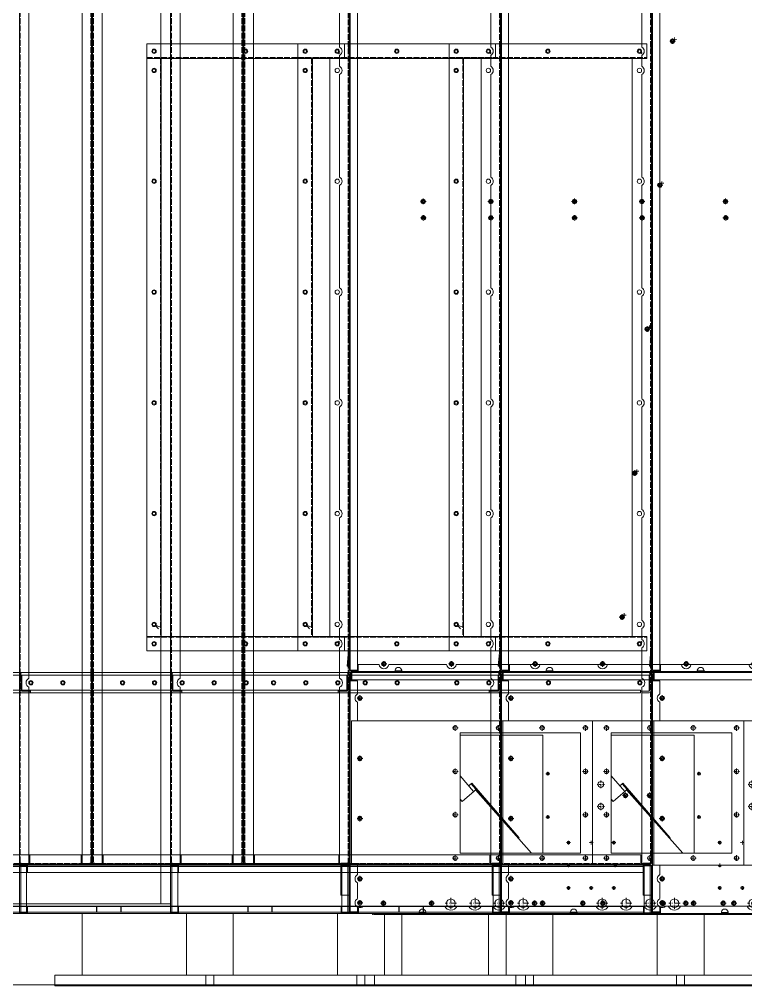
# Model space of a CAD drawing. Header units: millimetres. Extents: x -664124 to 30784, y -141094 to 22397.
# Drawn here: x -656311 to -654804, y -135369 to -133363 of the extents above; entities that cross this region are included whole.
import ezdxf

# ---------------------------------------------------------------- set-up
doc = ezdxf.new("R2010")
doc.units = ezdxf.units.MM
doc.linetypes.add('DASHDOT', pattern=[18.5, 12, -3, 0.5, -3])
doc.linetypes.add('DASHED', pattern=[15, 12, -3])

# ---------------------------------------------------------------- blocks, each defined once
blk = doc.blocks.new('485689')
at = {"color": 7, "lineweight": 13, "ltscale": 0.486}
for p, q in [((183525.3, 30767.5), (183525.3, 30864.7)), ((183528.1, 30767.5), (183528.1, 30864.7)), ((184520.5, 30864.7), (184520.5, 30767.5)), ((184523.3, 30864.7), (184523.3, 30767.5))]:
    blk.add_line(p, q, dxfattribs=at)
at = {"color": 7, "lineweight": 13, "ltscale": 0.014}
for p, q in [((183528.1, 30864.7), (183525.3, 30864.7)), ((183541.9, 30863.3), (183541.9, 30866.1)), ((184506.7, 30863.3), (184506.7, 30866.1)), ((184520.5, 30864.7), (184523.3, 30864.7)), ((183528.1, 30767.5), (183525.3, 30767.5)), ((183541.9, 30768.9), (183541.9, 30766.1)), ((184506.7, 30768.9), (184506.7, 30766.1)), ((184520.5, 30767.5), (184523.3, 30767.5))]:
    blk.add_line(p, q, dxfattribs=at)
at = {"color": 7, "lineweight": 13, "ltscale": 0.004}
for p, q in [((183526.9, 30866.1), (183527.7, 30866.1)), ((184520.9, 30866.1), (184521.7, 30866.1)), ((183527.7, 30766.1), (183526.9, 30766.1)), ((184521.7, 30766.1), (184520.9, 30766.1))]:
    blk.add_line(p, q, dxfattribs=at)
at = {"color": 7, "lineweight": 13, "ltscale": 0.007}
for p, q in [((183526.9, 30864.7), (183526.9, 30866.1)), ((183527.7, 30866.1), (183527.7, 30864.7)), ((184520.9, 30864.7), (184520.9, 30866.1)), ((184521.7, 30864.7), (184521.7, 30866.1)), ((183526.9, 30766.1), (183526.9, 30767.5)), ((183527.7, 30766.1), (183527.7, 30767.5)), ((184520.9, 30767.5), (184520.9, 30766.1)), ((184521.7, 30766.1), (184521.7, 30767.5))]:
    blk.add_line(p, q, dxfattribs=at)
at = {"color": 7, "lineweight": 13, "ltscale": 0.071}
for p, q in [((183541.9, 30866.1), (183527.7, 30866.1)), ((184520.9, 30866.1), (184506.7, 30866.1)), ((183527.7, 30766.1), (183541.9, 30766.1)), ((184506.7, 30766.1), (184520.9, 30766.1))]:
    blk.add_line(p, q, dxfattribs=at)
at = {"color": 7, "lineweight": 13, "ltscale": 0.061}
for p, q in [((183540.3, 30864.7), (183528.1, 30864.7)), ((183541.9, 30863.3), (183541.9, 30851.1)), ((184506.7, 30851.1), (184506.7, 30863.3)), ((184520.5, 30864.7), (184508.3, 30864.7)), ((183528.1, 30767.5), (183540.3, 30767.5)), ((184508.3, 30767.5), (184520.5, 30767.5))]:
    blk.add_line(p, q, dxfattribs=at)
at = {"color": 7, "lineweight": 13, "ltscale": 0.366205}
for p, q in [((183540.3, 30864.7), (183540.3, 30768.9)), ((184508.3, 30781.1), (184508.3, 30864.7))]:
    blk.add_line(p, q, dxfattribs=at)
at = {"color": 7, "lineweight": 13, "ltscale": 0.008}
for p, q in [((183540.3, 30864.5), (183541.9, 30864.5)), ((183540.3, 30863.3), (183541.9, 30863.3)), ((184506.7, 30866.1), (184506.7, 30864.5)), ((184506.7, 30864.5), (184508.3, 30864.5)), ((184506.7, 30863.3), (184508.3, 30863.3)), ((183541.9, 30768.9), (183540.3, 30768.9)), ((183541.9, 30767.7), (183540.3, 30767.7)), ((184508.3, 30768.9), (184506.7, 30768.9)), ((184508.3, 30767.7), (184506.7, 30767.7)), ((184506.7, 30766.1), (184506.7, 30767.7))]:
    blk.add_line(p, q, dxfattribs=at)
at = {"color": 7, "lineweight": 13}
for p, q in [((183541.9, 30866.1), (184506.7, 30866.1)), ((183541.9, 30863.3), (184506.7, 30863.3)), ((184506.7, 30851.1), (183541.9, 30851.1)), ((184506.7, 30768.9), (183541.9, 30768.9)), ((184506.7, 30766.1), (183541.9, 30766.1))]:
    blk.add_line(p, q, dxfattribs=at)
at = {"color": 7, "lineweight": 13, "ltscale": 0.001386}
for p, q in [((183541.9, 30866.1), (183541.9, 30865.8)), ((183541.9, 30766.1), (183541.9, 30766.4))]:
    blk.add_line(p, q, dxfattribs=at)
at = {"color": 7, "lineweight": 13, "ltscale": 0.076206}
for p, q in [((183540.3, 30782.7), (183540.3, 30767.5)), ((184508.3, 30767.5), (184508.3, 30782.7))]:
    blk.add_line(p, q, dxfattribs=at)
at = {"color": 7, "lineweight": 13, "ltscale": 0.05737}
for p, q in [((183541.9, 30780.4), (183541.9, 30768.9)), ((184506.7, 30780.4), (184506.7, 30768.9))]:
    blk.add_line(p, q, dxfattribs=at)
for p, q in [((183541.9, 30780.4), (183999.3, 30780.4)), ((183999.3, 30780.4), (183999.3, 30768.9)), ((184049.3, 30780.4), (184506.7, 30780.4)), ((184049.3, 30780.4), (184049.3, 30768.9))]:
    blk.add_line(p, q)
blk = doc.blocks.new('68679')
at = {"color": 7, "lineweight": 13, "ltscale": 0.0185}
for p, q in [((182651.6, 34840.2), (182651.6, 34855)), ((182654.8, 34840.2), (182654.8, 34855)), ((182651.6, 33867.4), (182651.6, 33882.2)), ((182654.8, 33867.4), (182654.8, 33882.2))]:
    blk.add_line(p, q, dxfattribs=at)
at = {"color": 7, "lineweight": 13, "ltscale": 0.02275}
for p, q in [((182654.8, 34837), (182654.8, 34855.2)), ((182654.8, 33867.2), (182654.8, 33885.4))]:
    blk.add_line(p, q, dxfattribs=at)
at = {"color": 7, "lineweight": 13, "ltscale": 0.042}
for p, q in [((182688.4, 34855.2), (182654.8, 34855.2)), ((182654.8, 33867.2), (182688.4, 33867.2))]:
    blk.add_line(p, q, dxfattribs=at)
at = {"color": 7, "lineweight": 13, "ltscale": 0.041987}
blk.add_line((182654.8, 34855.2), (182688.4, 34855.2), dxfattribs=at)
at = {"color": 7, "lineweight": 13, "ltscale": 0.0395}
for p, q in [((182656.8, 34860.2), (182688.4, 34860.2)), ((182688.4, 34857), (182656.8, 34857)), ((182688.4, 33865.4), (182656.8, 33865.4)), ((182656.8, 33862.2), (182688.4, 33862.2))]:
    blk.add_line(p, q, dxfattribs=at)
at = {"color": 7, "lineweight": 13, "ltscale": 0.004497}
for p, q in [((182692, 34857), (182688.4, 34857)), ((182692, 33865.4), (182688.4, 33865.4))]:
    blk.add_line(p, q, dxfattribs=at)
at = {"color": 7, "lineweight": 13, "ltscale": 0.00225}
for p, q in [((182688.4, 34857), (182688.4, 34855.2)), ((182688.4, 34855.2), (182688.4, 34857)), ((182688.4, 33867.2), (182688.4, 33865.4)), ((182688.4, 33865.4), (182688.4, 33867.2))]:
    blk.add_line(p, q, dxfattribs=at)
at = {"color": 7, "lineweight": 13}
for p, q in [((182688.4, 34855.2), (182688.4, 33867.2)), ((182693.6, 34855), (182693.6, 33867.4)), ((182651.6, 34837), (182651.6, 33885.4)), ((182651.6, 34837), (182651.6, 33885.4)), ((182656.8, 34837), (182656.8, 33885.4))]:
    blk.add_line(p, q, dxfattribs=at)
at = {"color": 7, "lineweight": 13, "ltscale": 0.0022}
for p, q in [((182691.2, 34857), (182692.6, 34858)), ((182691.2, 33865.4), (182692.6, 33864.3))]:
    blk.add_line(p, q, dxfattribs=at)
at = {"color": 7, "lineweight": 13, "ltscale": 0.004}
for p, q in [((182654.8, 34840.2), (182651.6, 34840.2)), ((182654.8, 34837), (182651.6, 34837)), ((182651.6, 33882.2), (182654.8, 33882.2))]:
    blk.add_line(p, q, dxfattribs=at)
at = {"color": 7, "lineweight": 13, "ltscale": 0.003999}
blk.add_line((182651.6, 34837), (182654.8, 34837), dxfattribs=at)
at = {"color": 7, "lineweight": 13, "ltscale": 0.003997}
blk.add_line((182654.8, 34837), (182654.8, 34840.2), dxfattribs=at)
at = {"color": 7, "lineweight": 13, "ltscale": 0.0025}
for p, q in [((182656.8, 34837), (182654.8, 34837)), ((182654.8, 33885.4), (182656.8, 33885.4))]:
    blk.add_line(p, q, dxfattribs=at)
at = {"color": 7, "lineweight": 13, "ltscale": 0.0065}
blk.add_line((182651.6, 33885.4), (182656.8, 33885.4), dxfattribs=at)
at = {"color": 7, "lineweight": 13, "ltscale": 0.004003}
blk.add_line((182654.8, 33882.2), (182654.8, 33885.4), dxfattribs=at)
at = {"color": 7, "lineweight": 13}
for centre in [(182672.6, 34836.2), (182672.6, 34646.2), (182672.6, 34456.2), (182672.6, 34266.2), (182672.6, 34076.2), (182672.6, 33886.2)]:
    blk.add_circle(centre, 3, dxfattribs=at)
for centre, radius, start, end in [((182656.8, 34855), 5.2, 90, 180), ((182656.8, 34855), 2, 90, 174.2609), ((182688.4, 34855), 5.2, 0, 90), ((182656.8, 33867.4), 5.2, 180, 270), ((182656.8, 33867.4), 2, 185.7392, 270), ((182688.4, 33867.4), 5.2, 270, 0)]:
    blk.add_arc(centre, radius, start, end, dxfattribs=at)
for points in [[(182693.6, 34855), (182693.6, 34855.3), (182693.5, 34855.6), (182693.3, 34855.9), (182692.9, 34856.3), (182692.3, 34856.7), (182692.2, 34856.8), (182692.1, 34856.9), (182692, 34857)], [(182693.6, 33867.4), (182693.6, 33867), (182693.5, 33866.7), (182693.3, 33866.4), (182692.9, 33866), (182692.3, 33865.6), (182692.2, 33865.5), (182692.1, 33865.4), (182692, 33865.4)]]:
    blk.add_open_spline(points, degree=5, knots=[0, 0, 0, 0, 0, 0, 6.191357, 6.191357, 6.191357, 7.828222, 7.828222, 7.828222, 7.828222, 7.828222, 7.828222], dxfattribs=at)
blk = doc.blocks.new('3425346')
at = {"color": 7, "lineweight": 13}
for p, q in [((155016.9, 41125), (155426.9, 41125)), ((155016.9, 41095), (155426.9, 41095))]:
    blk.add_line(p, q, dxfattribs=at)
at = {"color": 7, "lineweight": 13, "ltscale": 0.035}
for p, q in [((155016.9, 41122.2), (155016.9, 41125)), ((155426.9, 41122.2), (155426.9, 41125))]:
    blk.add_line(p, q, dxfattribs=at)
at = {"color": 7, "linetype": 'DASHED', "lineweight": 13}
blk.add_line((155016.9, 41123.4), (155426.9, 41123.4), dxfattribs=at)
at = {"color": 7, "lineweight": 13, "ltscale": 0.34}
for p, q in [((155016.9, 41122.2), (155016.9, 41095)), ((155426.9, 41095), (155426.9, 41122.2))]:
    blk.add_line(p, q, dxfattribs=at)
at = {"color": 7, "lineweight": 13}
blk.add_lwpolyline([(155416.2, 41115.3), (155414.3, 41111.8), (155417.7, 41113.9)], dxfattribs=at)
for centre in [(155031.9, 41110), (155221.9, 41110), (155411.9, 41110)]:
    blk.add_circle(centre, 3, dxfattribs=at)
blk = doc.blocks.new('235465')
at = {"color": 7, "lineweight": 13}
for p, q in [((158476.7, 41706.6), (159676.7, 41706.6)), ((159676.7, 41676.6), (158476.7, 41676.6))]:
    blk.add_line(p, q, dxfattribs=at)
at = {"color": 7, "lineweight": 13, "ltscale": 0.014}
for p, q in [((158476.7, 41703.8), (158476.7, 41706.6)), ((159676.7, 41703.8), (159676.7, 41706.6))]:
    blk.add_line(p, q, dxfattribs=at)
at = {"color": 7, "linetype": 'DASHED', "lineweight": 13}
blk.add_line((158476.7, 41705), (159676.7, 41705), dxfattribs=at)
at = {"color": 7, "lineweight": 13, "ltscale": 0.136}
for p, q in [((158476.7, 41703.8), (158476.7, 41676.6)), ((159676.7, 41676.6), (159676.7, 41703.8))]:
    blk.add_line(p, q, dxfattribs=at)
at = {"color": 7, "linetype": 'DASHED', "lineweight": 13, "ltscale": 0.008}
for p, q in [((159001.7, 41706.6), (159001.7, 41705)), ((159151.7, 41706.6), (159151.7, 41705))]:
    blk.add_line(p, q, dxfattribs=at)
at = {"color": 7, "lineweight": 13}
blk.add_lwpolyline([(159656.7, 41703.6), (159653.1, 41694.3), (159660.9, 41700.6)], dxfattribs=at)
for centre in [(158501.7, 41691.6), (158731.7, 41691.6), (158961.7, 41691.6), (159191.7, 41691.6), (159421.7, 41691.6), (159651.7, 41691.6)]:
    blk.add_circle(centre, 3, dxfattribs=at)
blk = doc.blocks.new('568596')
at = {"color": 7, "lineweight": 13, "ltscale": 0.00166}
for p, q in [((169550.9, 17462.9), (169549.9, 17462.9)), ((169550.9, 16620.9), (169549.9, 16620.9))]:
    blk.add_line(p, q, dxfattribs=at)
at = {"color": 7, "lineweight": 13, "ltscale": 0.0015}
for p, q in [((169549.9, 17462.9), (169549.9, 17462)), ((169549.9, 16621.8), (169549.9, 16620.9))]:
    blk.add_line(p, q, dxfattribs=at)
at = {"color": 7, "lineweight": 13}
for p, q in [((169549.9, 17462.9), (169549.9, 16621.8)), ((169549.9, 17462), (169549.9, 17436.4)), ((173046.2, 17464.9), (169551.6, 17464.9)), ((170022.9, 17008.9), (171222.9, 17008.9)), ((169551.6, 16618.9), (173046.2, 16618.9))]:
    blk.add_line(p, q, dxfattribs=at)
at = {"color": 7, "linetype": 'DASHED', "lineweight": 13, "ltscale": 0.003333}
for p, q in [((169551.9, 17462), (169549.9, 17462)), ((169644.9, 17464.9), (169644.9, 17462.9)), ((169650.9, 17464.9), (169650.9, 17462.9)), ((169844.9, 17464.9), (169844.9, 17462.9)), ((169850.9, 17464.9), (169850.9, 17462.9)), ((169549.9, 17445.4), (169551.9, 17445.4)), ((169549.9, 17442.9), (169551.9, 17442.9)), ((169549.9, 17436.4), (169551.9, 17436.4)), ((169549.9, 17407.4), (169551.9, 17407.4)), ((169549.9, 17398.4), (169551.9, 17398.4)), ((169549.9, 17217.4), (169551.9, 17217.4)), ((169549.9, 17208.4), (169551.9, 17208.4)), ((169549.9, 17027.4), (169551.9, 17027.4)), ((169549.9, 17018.4), (169551.9, 17018.4)), ((169549.9, 16837.4), (169551.9, 16837.4)), ((169549.9, 16828.4), (169551.9, 16828.4)), ((169549.9, 16647.4), (169551.9, 16647.4)), ((169549.9, 16640.9), (169551.9, 16640.9)), ((169549.9, 16638.4), (169551.9, 16638.4)), ((169551.9, 16621.8), (169549.9, 16621.8)), ((169644.9, 16620.9), (169644.9, 16618.9)), ((169650.9, 16620.9), (169650.9, 16618.9)), ((169844.9, 16620.9), (169844.9, 16618.9)), ((169850.9, 16620.9), (169850.9, 16618.9)), ((170044.9, 16620.9), (170044.9, 16618.9)), ((170050.9, 16620.9), (170050.9, 16618.9)), ((170244.9, 16620.9), (170244.9, 16618.9)), ((170250.9, 16620.9), (170250.9, 16618.9)), ((170444.9, 16620.9), (170444.9, 16618.9)), ((170450.9, 16620.9), (170450.9, 16618.9)), ((170644.9, 16620.9), (170644.9, 16618.9)), ((170650.9, 16620.9), (170650.9, 16618.9)), ((170844.9, 16620.9), (170844.9, 16618.9)), ((170850.9, 16620.9), (170850.9, 16618.9)), ((171044.9, 16620.9), (171044.9, 16618.9)), ((171050.9, 16620.9), (171050.9, 16618.9)), ((171244.9, 16620.9), (171244.9, 16618.9)), ((171250.9, 16620.9), (171250.9, 16618.9))]:
    blk.add_line(p, q, dxfattribs=at)
at = {"color": 7, "lineweight": 13, "ltscale": 0.001174}
for p, q in [((169550.9, 17462.9), (169551.6, 17462.9)), ((169550.9, 16620.9), (169551.6, 16620.9))]:
    blk.add_line(p, q, dxfattribs=at)
at = {"color": 7, "lineweight": 13, "ltscale": 0.002252}
for p, q in [((169551.6, 17464.9), (169551.6, 17463.6)), ((169551.6, 16618.9), (169551.6, 16620.3))]:
    blk.add_line(p, q, dxfattribs=at)
at = {"color": 7, "lineweight": 13, "ltscale": 0.002009}
for p, q in [((169551.6, 17462.4), (169551.6, 17463.6)), ((169551.6, 16621.5), (169551.6, 16620.3))]:
    blk.add_line(p, q, dxfattribs=at)
at = {"color": 7, "linetype": 'DASHED', "lineweight": 13}
for p, q in [((173046.2, 17462.9), (169551.6, 17462.9)), ((169551.9, 17464.9), (169551.9, 16621.8)), ((169551.9, 17462), (169551.9, 17436.4)), ((170044.9, 17464.9), (170044.9, 17462.9)), ((170050.9, 17464.9), (170050.9, 17462.9)), ((170244.9, 17464.9), (170244.9, 17462.9)), ((170250.9, 17464.9), (170250.9, 17462.9)), ((170444.9, 17464.9), (170444.9, 17462.9)), ((170450.9, 17464.9), (170450.9, 17462.9)), ((170644.9, 17464.9), (170644.9, 17462.9)), ((170650.9, 17464.9), (170650.9, 17462.9)), ((170844.9, 17464.9), (170844.9, 17462.9)), ((170850.9, 17464.9), (170850.9, 17462.9)), ((171044.9, 17464.9), (171044.9, 17462.9)), ((171050.9, 17464.9), (171050.9, 17462.9)), ((171244.9, 17464.9), (171244.9, 17462.9)), ((171250.9, 17464.9), (171250.9, 17462.9)), ((169551.6, 16620.9), (173046.2, 16620.9))]:
    blk.add_line(p, q, dxfattribs=at)
at = {"color": 7, "linetype": 'DASHED', "lineweight": 13, "ltscale": 0.001183}
for p, q in [((169551.6, 17462.9), (169552.3, 17462.9)), ((169551.6, 16620.9), (169552.3, 16620.9))]:
    blk.add_line(p, q, dxfattribs=at)
at = {"color": 7, "linetype": 'DASHED', "lineweight": 13, "ltscale": 0.001406}
for p, q in [((169551.6, 17462.4), (169551.6, 17461.5)), ((169551.6, 16621.5), (169551.6, 16622.3))]:
    blk.add_line(p, q, dxfattribs=at)
at = {"color": 7, "linetype": 'DASHED', "lineweight": 13, "ltscale": 0.027667}
for p, q in [((169551.6, 17444.9), (169551.6, 17461.5)), ((169551.6, 16622.3), (169551.6, 16638.9))]:
    blk.add_line(p, q, dxfattribs=at)
at = {"color": 7, "linetype": 'DASHED', "lineweight": 13, "ltscale": 0.0015}
for p, q in [((169551.9, 17462.9), (169551.9, 17462)), ((169551.9, 16621.8), (169551.9, 16620.9))]:
    blk.add_line(p, q, dxfattribs=at)
at = {"color": 7, "lineweight": 13, "ltscale": 0.058667}
for p, q in [((173046.2, 17444.9), (169551.6, 17444.9)), ((169553.3, 17442.9), (169569.9, 17442.9)), ((169569.9, 17444.9), (169569.9, 16640.9)), ((170022.9, 16658.9), (170022.9, 17008.9)), ((171222.9, 16658.9), (171222.9, 17008.9)), ((170022.9, 16658.9), (171222.9, 16658.9)), ((169917.7, 16638.9), (169551.6, 16638.9)), ((169569.9, 16640.9), (169551.9, 16640.9)), ((169999.2, 16638.9), (169936.1, 16638.9)), ((170016.6, 16638.9), (170039.2, 16638.9)), ((170056.6, 16638.9), (170269.2, 16638.9)), ((170286.6, 16638.9), (170499.2, 16638.9)), ((170516.6, 16638.9), (170729.2, 16638.9)), ((170746.6, 16638.9), (170959.2, 16638.9)), ((170976.6, 16638.9), (171189.2, 16638.9)), ((171206.6, 16638.9), (171229.2, 16638.9)), ((171246.6, 16638.9), (172998.7, 16638.9))]:
    blk.add_line(p, q, dxfattribs=at)
at = {"color": 7, "linetype": 'DASHED', "lineweight": 13, "ltscale": 0.002333}
blk.add_line((169551.9, 17442.9), (169553.3, 17442.9), dxfattribs=at)
at = {"color": 7, "lineweight": 13, "ltscale": 0.058667}
for centre in [(169926.9, 17402.9), (169926.9, 16642.9), (170007.9, 16643.9), (170047.9, 16643.9), (170277.9, 16643.9), (170507.9, 16643.9), (170737.9, 16643.9), (170967.9, 16643.9), (171197.9, 16643.9), (171237.9, 16643.9)]:
    blk.add_circle(centre, 4.5, dxfattribs=at)
at = {"color": 7, "lineweight": 13}
for centre in [(169926.9, 17212.9), (169926.9, 17022.9), (170007.9, 17023.9), (170047.9, 17023.9), (170277.9, 17023.9), (170507.9, 17023.9), (170737.9, 17023.9), (170967.9, 17023.9), (171197.9, 17023.9), (171237.9, 17023.9), (169926.9, 16832.9), (170007.9, 16833.9), (171237.9, 16833.9)]:
    blk.add_circle(centre, 4.5, dxfattribs=at)
at = {"color": 7, "lineweight": 13, "ltscale": 0.058667}
for centre, start, end in [((169926.9, 16642.9), 203.5779, 336.4221), ((170007.9, 16643.9), 209.9997, 330.0003), ((170047.9, 16643.9), 209.9997, 330.0003), ((170277.9, 16643.9), 209.9997, 330.0003), ((170507.9, 16643.9), 209.9997, 330.0003), ((170737.9, 16643.9), 209.9997, 330.0003), ((170967.9, 16643.9), 209.9997, 330.0003), ((171197.9, 16643.9), 209.9997, 330.0003), ((171237.9, 16643.9), 209.9997, 330.0003)]:
    blk.add_arc(centre, 10, start, end, dxfattribs=at)
at = {"color": 7, "lineweight": 13}
for points in [[(169553.3, 17461.5), (169552.8, 17461.8), (169552.3, 17462.1), (169551.8, 17462.4), (169551.3, 17462.6), (169550.9, 17462.9)], [(169553.3, 17461.5), (169553, 17462), (169552.6, 17462.4), (169552.3, 17462.8), (169552, 17463.2), (169551.6, 17463.6)], [(169553.3, 16622.3), (169552.8, 16622.1), (169552.3, 16621.8), (169551.8, 16621.5), (169551.3, 16621.2), (169550.9, 16620.9)], [(169553.3, 16622.3), (169553, 16621.9), (169552.6, 16621.5), (169552.3, 16621), (169552, 16620.6), (169551.6, 16620.3)]]:
    blk.add_open_spline(points, degree=5, dxfattribs=at)
at = {"color": 7, "linetype": 'DASHED', "lineweight": 13}
for points in [[(169553.3, 17461.5), (169553, 17461.7), (169552.6, 17461.9), (169552.3, 17462.1), (169551.9, 17462.2), (169551.6, 17462.4)], [(169553.3, 17461.5), (169553.1, 17461.8), (169552.9, 17462.1), (169552.7, 17462.4), (169552.5, 17462.6), (169552.3, 17462.9)], [(169553.3, 16622.3), (169553, 16622.1), (169552.6, 16622), (169552.3, 16621.8), (169551.9, 16621.6), (169551.6, 16621.5)], [(169553.3, 16622.3), (169553.1, 16622), (169552.9, 16621.8), (169552.7, 16621.5), (169552.5, 16621.2), (169552.3, 16620.9)]]:
    blk.add_open_spline(points, degree=5, dxfattribs=at)
blk = doc.blocks.new('1')
at = {"lineweight": 20}
for p, q in [((10470.3, 12784.9), (10470.3, 9184.9)), ((9770.3, 9204.9), (10470.3, 9204.9)), ((11470.3, 9184.9), (11470.3, 9188.4)), ((9770.3, 9184.9), (10470.3, 9184.9)), ((10470.3, 9184.9), (11470.3, 9184.9)), ((11470.3, 9184.9), (11473.8, 9184.9)), ((16870.3, 9184.9), (11970.3, 9184.9)), ((9770.3, 9036.6), (17970.3, 9036.6))]:
    blk.add_line(p, q, dxfattribs=at)
at = {"color": 7, "lineweight": 20}
for p, q in [((10470.3, 12783.2), (10470.3, 9288.6)), ((10620.3, 12783.2), (10620.3, 9288.6)), ((10450.3, 12764.9), (10450.3, 9204.9)), ((11470.3, 12539.8), (11470.3, 9690)), ((11485.3, 9690), (11485.3, 12539.8)), ((11464, 9697.9), (11468.3, 9747.7)), ((11466, 9697.7), (11470.3, 9747.5)), ((11486.9, 9701.9), (11530.4, 9701.9)), ((11550.3, 9701.9), (11670.4, 9701.9)), ((11690.3, 9701.9), (12452.7, 9701.9)), ((14466.8, 9684.9), (11473.8, 9684.9)), ((14029.2, 9669.9), (11473.8, 9669.9)), ((11486.9, 9686.9), (11563.6, 9686.9)), ((11577, 9686.9), (12362.6, 9686.9)), ((11470.3, 9188.4), (11470.3, 9667.9)), ((11485.3, 9640.6), (11485.3, 9667.9)), ((11485.3, 9584.9), (11485.3, 9623.3)), ((11473.3, 9284.9), (11473.3, 9584.9)), ((11973.3, 9584.9), (11473.3, 9584.9)), ((11973.3, 9584.9), (11973.3, 9284.9)), ((11698.3, 9559.9), (11948.3, 9559.9)), ((11698.3, 9559.9), (11698.3, 9309.9)), ((11698.3, 9554.9), (11870.3, 9554.9)), ((11870.3, 9309.9), (11870.3, 9554.9)), ((11948.3, 9309.9), (11948.3, 9559.9)), ((11698.3, 9470.6), (11726.4, 9438.3)), ((11819.7, 9340.9), (11721.3, 9454.1)), ((11820.8, 9341.9), (11722.4, 9455.1)), ((11727.2, 9438.9), (11702.4, 9417.1)), ((11846.5, 9309.9), (11730.2, 9441.6)), ((11698.3, 9309.9), (11948.3, 9309.9)), ((11451.1, 9289.1), (11451.1, 9222.8)), ((10473.2, 9286.9), (10618.3, 9286.9)), ((11473.3, 9284.9), (11973.3, 9284.9)), ((11485.3, 9215.6), (11485.3, 9248.3)), ((11666.7, 9199.9), (11497.5, 9199.9)), ((11716.7, 9199.9), (11692, 9199.9)), ((11766.7, 9199.9), (11742, 9199.9)), ((11816.7, 9199.9), (11792, 9199.9)), ((14098.7, 9199.9), (11842, 9199.9)), ((10914.1, 9184.9), (10914.1, 9056.9)), ((11130.4, 9184.9), (11130.4, 9056.9)), ((11613.6, 9184.9), (11487.3, 9184.9)), ((12506.8, 9182.9), (11519.8, 9182.9)), ((11577.3, 9182.9), (11577.3, 9056.9)), ((12513.6, 9184.9), (11627.1, 9184.9)), ((11793.6, 9182.9), (11793.6, 9056.9)), ((10857.2, 9056.9), (11187.2, 9056.9)), ((10857.2, 9056.9), (10857.2, 9034.9)), ((11187.2, 9056.9), (11187.2, 9034.9)), ((11520.5, 9056.9), (11850.5, 9056.9)), ((11520.5, 9056.9), (11520.5, 9034.9)), ((11850.5, 9056.9), (11850.5, 9034.9)), ((11187.2, 9034.9), (10857.2, 9034.9)), ((11850.5, 9034.9), (11520.5, 9034.9))]:
    blk.add_line(p, q, dxfattribs=at)
at = {"color": 7, "linetype": 'DASHED', "lineweight": 20}
for p, q in [((10472.3, 12783.2), (10472.3, 9288.6)), ((10618.3, 12783.2), (10618.3, 9288.6)), ((10470.3, 10987.9), (10472.3, 10987.9)), ((10470.3, 10981.9), (10472.3, 10981.9)), ((10470.3, 10787.9), (10472.3, 10787.9)), ((10470.3, 10781.9), (10472.3, 10781.9)), ((10470.3, 10587.9), (10472.3, 10587.9)), ((10470.3, 10581.9), (10472.3, 10581.9)), ((10470.3, 10387.9), (10472.3, 10387.9)), ((10470.3, 10381.9), (10472.3, 10381.9)), ((10470.3, 10187.9), (10472.3, 10187.9)), ((10470.3, 10181.9), (10472.3, 10181.9)), ((10470.3, 9987.9), (10472.3, 9987.9)), ((10470.3, 9981.9), (10472.3, 9981.9)), ((10470.3, 9787.9), (10472.3, 9787.9)), ((10470.3, 9781.9), (10472.3, 9781.9)), ((10473.2, 9288.9), (10620.3, 9288.9))]:
    blk.add_line(p, q, dxfattribs=at)
at = {"color": 7, "lineweight": 20, "ltscale": 0.058667}
for p, q in [((10600.3, 12783.2), (10600.3, 9288.6)), ((10490.3, 12735.8), (10490.3, 9673.1)), ((10490.3, 9654.8), (10490.3, 9288.6)), ((10492.3, 9306.9), (10598.3, 9306.9)), ((10492.3, 9290.3), (10492.3, 9306.9)), ((10598.3, 9286.9), (10598.3, 9306.9))]:
    blk.add_line(p, q, dxfattribs=at)
at = {"color": 7, "linetype": 'DASHDOT', "lineweight": 20, "ltscale": 0.292505}
for p, q in [((12144.9, 10995.8), (12133.2, 10995.8)), ((12118.7, 10696.9), (12107, 10696.9)), ((12092.6, 10398.1), (12080.9, 10398.1)), ((12066.4, 10099.2), (12054.7, 10099.2)), ((12040.3, 9800.3), (12028.6, 9800.3))]:
    blk.add_line(p, q, dxfattribs=at)
at = {"color": 7, "linetype": 'DASHDOT', "lineweight": 20, "ltscale": 0.194995}
for p, q in [((12142.9, 10995.9), (12135.1, 10995.9)), ((12116.8, 10697), (12109, 10697)), ((12090.7, 10398.1), (12082.9, 10398.1)), ((12064.5, 10099.3), (12056.7, 10099.3)), ((12038.4, 9800.4), (12030.6, 9800.4))]:
    blk.add_line(p, q, dxfattribs=at)
at = {"color": 7, "linetype": 'DASHDOT', "lineweight": 20, "ltscale": 0.292499}
for p, q in [((12139, 11001.6), (12139, 10989.9)), ((12112.9, 10702.8), (12112.9, 10691.1)), ((11627.7, 10662.9), (11616, 10662.9)), ((11621.8, 10668.8), (11621.8, 10657.1)), ((11767.7, 10662.9), (11756, 10662.9)), ((11761.8, 10668.8), (11761.8, 10657.1)), ((11622.3, 10634.8), (11622.3, 10623.1)), ((11762.3, 10634.8), (11762.3, 10623.1)), ((11628.2, 10628.9), (11616.5, 10628.9)), ((11768.2, 10628.9), (11756.5, 10628.9)), ((12086.7, 10403.9), (12086.7, 10392.2)), ((11546.2, 9702.9), (11534.5, 9702.9)), ((11540.3, 9708.8), (11540.3, 9697.1)), ((11686.2, 9702.9), (11674.5, 9702.9)), ((11680.3, 9708.8), (11680.3, 9697.1)), ((11496.2, 9631.9), (11484.5, 9631.9)), ((11694.2, 9569.9), (11682.5, 9569.9)), ((11784.2, 9569.9), (11772.5, 9569.9)), ((11874.2, 9569.9), (11862.5, 9569.9)), ((11964.2, 9569.9), (11952.5, 9569.9)), ((11496.2, 9506.9), (11484.5, 9506.9)), ((11694.2, 9479.9), (11682.5, 9479.9)), ((11964.2, 9479.9), (11952.5, 9479.9)), ((12047.2, 9429.9), (12035.5, 9429.9)), ((12097.2, 9429.9), (12085.5, 9429.9)), ((11694.2, 9389.9), (11682.5, 9389.9)), ((11964.2, 9389.9), (11952.5, 9389.9)), ((11496.2, 9381.9), (11484.5, 9381.9)), ((11694.2, 9299.9), (11682.5, 9299.9)), ((11784.2, 9299.9), (11772.5, 9299.9)), ((11874.2, 9299.9), (11862.5, 9299.9)), ((11964.2, 9299.9), (11952.5, 9299.9)), ((11496.2, 9256.9), (11484.5, 9256.9)), ((11496.2, 9206.9), (11484.5, 9206.9)), ((11545.2, 9205.9), (11533.5, 9205.9)), ((11645.2, 9205.9), (11633.5, 9205.9)), ((11875.2, 9205.9), (11863.5, 9205.9)), ((12000.2, 9205.9), (11988.5, 9205.9)), ((12125.2, 9205.9), (12113.5, 9205.9)), ((12250.2, 9205.9), (12238.5, 9205.9))]:
    blk.add_line(p, q, dxfattribs=at)
at = {"color": 7, "linetype": 'DASHDOT', "lineweight": 20, "ltscale": 0.195001}
for p, q in [((12139, 10999.8), (12139, 10992)), ((12147.3, 10999.5), (12139.5, 10999.5)), ((12143.4, 11003.4), (12143.4, 10995.6)), ((12121.1, 10700.6), (12113.3, 10700.6)), ((12117.2, 10704.5), (12117.2, 10696.7)), ((11625.8, 10663), (11618, 10663)), ((11621.9, 10666.9), (11621.9, 10659.1)), ((11765.8, 10663), (11758, 10663)), ((11761.9, 10666.9), (11761.9, 10659.1)), ((11625.9, 10629.1), (11618.1, 10629.1)), ((11765.9, 10629.1), (11758.1, 10629.1)), ((12095, 10401.8), (12087.2, 10401.8)), ((12091.1, 10405.7), (12091.1, 10397.9)), ((12068.8, 10102.9), (12061, 10102.9)), ((12042.7, 9804.1), (12034.9, 9804.1)), ((11684.2, 9702.9), (11676.4, 9702.9)), ((11680.3, 9706.8), (11680.3, 9699)), ((11884.2, 9474.9), (11876.4, 9474.9)), ((11884.2, 9384.9), (11876.4, 9384.9)), ((11927.2, 9331.9), (11919.4, 9331.9)), ((11974.2, 9331.9), (11966.4, 9331.9)), ((12021.2, 9331.9), (12013.4, 9331.9)), ((11927.2, 9284.9), (11919.4, 9284.9)), ((12024.2, 9284.9), (12016.4, 9284.9)), ((11927.2, 9237.9), (11919.4, 9237.9)), ((11974.2, 9237.9), (11966.4, 9237.9)), ((12021.2, 9237.9), (12013.4, 9237.9))]:
    blk.add_line(p, q, dxfattribs=at)
at = {"color": 7, "linetype": 'DASHDOT', "lineweight": 20, "ltscale": 0.194998}
for p, q in [((12112.9, 10700.9), (12112.9, 10693.1)), ((11622, 10633), (11622, 10625.2)), ((11762, 10633), (11762, 10625.2)), ((12086.8, 10402), (12086.8, 10394.2))]:
    blk.add_line(p, q, dxfattribs=at)
at = {"color": 7, "linetype": 'DASHDOT', "lineweight": 20, "ltscale": 0.2925}
for p, q in [((12060.6, 10105.1), (12060.6, 10093.4)), ((12034.4, 9806.2), (12034.4, 9794.5)), ((11490.3, 9637.8), (11490.3, 9626.1)), ((11688.3, 9575.8), (11688.3, 9564.1)), ((11778.3, 9575.8), (11778.3, 9564.1)), ((11868.3, 9575.8), (11868.3, 9564.1)), ((11958.3, 9575.8), (11958.3, 9564.1)), ((11490.3, 9512.8), (11490.3, 9501.1)), ((11688.3, 9485.8), (11688.3, 9474.1)), ((11958.3, 9485.8), (11958.3, 9474.1)), ((12041.3, 9435.8), (12041.3, 9424.1)), ((12091.3, 9435.8), (12091.3, 9424.1)), ((11688.3, 9395.8), (11688.3, 9384.1)), ((11958.3, 9395.8), (11958.3, 9384.1)), ((11490.3, 9387.8), (11490.3, 9376.1)), ((11688.3, 9305.8), (11688.3, 9294.1)), ((11778.3, 9305.8), (11778.3, 9294.1)), ((11868.3, 9305.8), (11868.3, 9294.1)), ((11958.3, 9305.8), (11958.3, 9294.1)), ((11490.3, 9262.8), (11490.3, 9251.1)), ((11490.3, 9212.8), (11490.3, 9201.1)), ((11539.3, 9211.8), (11539.3, 9200.1)), ((11639.3, 9211.8), (11639.3, 9200.1)), ((11869.3, 9211.8), (11869.3, 9200.1)), ((11994.3, 9211.8), (11994.3, 9200.1)), ((12119.3, 9211.8), (12119.3, 9200.1)), ((12244.3, 9211.8), (12244.3, 9200.1))]:
    blk.add_line(p, q, dxfattribs=at)
at = {"color": 7, "linetype": 'DASHDOT', "lineweight": 20, "ltscale": 0.195}
for p, q in [((12060.6, 10103.2), (12060.6, 10095.4)), ((12064.9, 10106.8), (12064.9, 10099)), ((12034.5, 9804.3), (12034.5, 9796.5)), ((12038.8, 9808), (12038.8, 9800.2)), ((11880.3, 9478.8), (11880.3, 9471)), ((11880.3, 9388.8), (11880.3, 9381)), ((11923.3, 9335.8), (11923.3, 9328)), ((11970.3, 9335.8), (11970.3, 9328)), ((12017.3, 9335.8), (12017.3, 9328)), ((11923.3, 9288.8), (11923.3, 9281)), ((12020.3, 9288.8), (12020.3, 9281)), ((11923.3, 9241.8), (11923.3, 9234)), ((11970.3, 9241.8), (11970.3, 9234)), ((12017.3, 9241.8), (12017.3, 9234))]:
    blk.add_line(p, q, dxfattribs=at)
at = {"color": 7, "lineweight": 20, "ltscale": 0.05}
for p, q in [((11470.3, 9747.5), (11468.3, 9747.7)), ((11466, 9697.7), (11464, 9697.9)), ((11470.3, 9681.4), (11472.3, 9681.4)), ((11942.1, 9686.9), (11942.1, 9684.9)), ((11473.8, 9184.9), (11473.8, 9186.9)), ((11516.3, 9182.9), (11518.3, 9182.9)), ((11613.6, 9184.9), (11613.6, 9186.9)), ((11627.1, 9184.9), (11627.1, 9186.9))]:
    blk.add_line(p, q, dxfattribs=at)
at = {"color": 7, "lineweight": 20, "ltscale": 0.0775}
for p, q in [((11470.3, 9690), (11473.4, 9690)), ((11473.4, 9686.9), (11473.4, 9690)), ((11486.9, 9686.9), (11486.9, 9690))]:
    blk.add_line(p, q, dxfattribs=at)
at = {"color": 7, "lineweight": 20, "ltscale": 0.2975}
for p, q in [((11473.4, 9690), (11485.3, 9690)), ((11486.9, 9701.9), (11486.9, 9690))]:
    blk.add_line(p, q, dxfattribs=at)
at = {"color": 7, "lineweight": 20, "ltscale": 0.0375}
for p, q in [((11473.4, 9688.5), (11473.4, 9690)), ((11472.3, 9681.4), (11473.8, 9681.4)), ((11720.1, 9453.2), (11721.3, 9454.1)), ((11721.3, 9454.1), (11722.4, 9455.1)), ((11819.7, 9340.9), (11820.8, 9341.9)), ((11473.8, 9186.9), (11473.8, 9188.4))]:
    blk.add_line(p, q, dxfattribs=at)
at = {"color": 7, "lineweight": 20, "ltscale": 0.3375}
for p, q in [((11470.3, 9667.9), (11470.3, 9681.4)), ((11472.3, 9681.4), (11472.3, 9667.9)), ((11486.9, 9688.5), (11473.4, 9688.5)), ((11473.4, 9686.9), (11486.9, 9686.9)), ((11473.8, 9186.9), (11487.3, 9186.9)), ((11487.3, 9184.9), (11473.8, 9184.9))]:
    blk.add_line(p, q, dxfattribs=at)
at = {"color": 7, "lineweight": 20, "ltscale": 0.04}
for p, q in [((11473.4, 9686.9), (11473.4, 9688.5)), ((11563.6, 9686.9), (11563.6, 9688.5)), ((11577, 9686.9), (11577, 9688.5))]:
    blk.add_line(p, q, dxfattribs=at)
at = {"color": 7, "lineweight": 20, "ltscale": 0.000294144}
blk.add_line((11473.4, 9686.9), (11473.4, 9686.9), dxfattribs=at)
at = {"color": 7, "lineweight": 20, "ltscale": 0.0875}
for p, q in [((11473.8, 9684.9), (11473.8, 9681.4)), ((11470.3, 9667.9), (11473.8, 9667.9)), ((11470.3, 9188.4), (11473.8, 9188.4)), ((11487.3, 9184.9), (11487.3, 9188.4))]:
    blk.add_line(p, q, dxfattribs=at)
at = {"color": 7, "lineweight": 20, "ltscale": 0.2875}
for p, q in [((11473.8, 9669.9), (11473.8, 9681.4)), ((11473.8, 9667.9), (11485.3, 9667.9)), ((11485.3, 9188.4), (11473.8, 9188.4))]:
    blk.add_line(p, q, dxfattribs=at)
at = {"color": 7, "lineweight": 20, "ltscale": 0.168029}
for p, q in [((11563.6, 9688.5), (11570.3, 9688.5)), ((11563.6, 9686.9), (11570.3, 9686.9)), ((11577, 9688.5), (11570.3, 9688.5)), ((11577, 9686.9), (11570.3, 9686.9))]:
    blk.add_line(p, q, dxfattribs=at)
at = {"color": 7, "lineweight": 20, "ltscale": 0.049942}
blk.add_line((11972.1, 9686.9), (11972.1, 9684.9), dxfattribs=at)
at = {"color": 7, "lineweight": 20, "ltscale": 0.049995}
blk.add_line((11972.1, 9686.9), (11972.1, 9684.9), dxfattribs=at)
at = {"color": 7, "lineweight": 20, "ltscale": 0.050191}
for p, q in [((12004.5, 9686.9), (12004.3, 9684.9)), ((12044.4, 9684.9), (12044.6, 9686.9)), ((12045, 9686.9), (12044.9, 9684.9)), ((12048.6, 9686.9), (12048.5, 9684.9))]:
    blk.add_line(p, q, dxfattribs=at)
at = {"color": 7, "linetype": 'DASHED', "lineweight": 20, "ltscale": 0.003333}
for p, q in [((10470.3, 9587.9), (10472.3, 9587.9)), ((10470.3, 9581.9), (10472.3, 9581.9)), ((10470.3, 9387.9), (10472.3, 9387.9)), ((10470.3, 9381.9), (10472.3, 9381.9)), ((10620.3, 9387.9), (10618.3, 9387.9)), ((10473.2, 9288.9), (10473.2, 9286.9)), ((10489.8, 9286.9), (10489.8, 9288.9)), ((10492.3, 9286.9), (10492.3, 9288.9)), ((10498.8, 9286.9), (10498.8, 9288.9)), ((10600.8, 9286.9), (10600.8, 9288.9)), ((10617.4, 9288.9), (10617.4, 9286.9))]:
    blk.add_line(p, q, dxfattribs=at)
at = {"color": 7, "lineweight": 20, "ltscale": 0.125001}
blk.add_line((11716.3, 9449.9), (11720.1, 9453.2), dxfattribs=at)
at = {"color": 7, "linetype": 'DASHDOT', "lineweight": 20, "ltscale": 0.389996}
for p, q in [((11998.1, 9452.9), (11982.5, 9452.9)), ((11998.1, 9406.9), (11982.5, 9406.9))]:
    blk.add_line(p, q, dxfattribs=at)
at = {"color": 7, "linetype": 'DASHDOT', "lineweight": 20, "ltscale": 0.389999}
blk.add_line((11990.3, 9460.7), (11990.3, 9445.1), dxfattribs=at)
at = {"color": 7, "lineweight": 20, "ltscale": 0.1}
blk.add_line((11727.2, 9438.9), (11730.2, 9441.6), dxfattribs=at)
at = {"color": 7, "lineweight": 20, "ltscale": 0.157289}
blk.add_line((11702.5, 9417.1), (11698.3, 9421.8), dxfattribs=at)
at = {"color": 7, "lineweight": 20, "ltscale": 0.1554}
blk.add_line((11702.4, 9417.1), (11698.3, 9421.7), dxfattribs=at)
at = {"color": 7, "linetype": 'DASHDOT', "lineweight": 20, "ltscale": 0.39}
blk.add_line((11990.3, 9414.7), (11990.3, 9399.1), dxfattribs=at)
at = {"color": 7, "lineweight": 20, "ltscale": 0.15}
for p, q in [((11490.3, 9378.9), (11490.3, 9384.9)), ((11490.3, 9203.9), (11490.3, 9209.9))]:
    blk.add_line(p, q, dxfattribs=at)
at = {"color": 7, "lineweight": 20, "ltscale": 0.010428}
blk.add_line((11819.3, 9340.7), (11819.7, 9340.9), dxfattribs=at)
at = {"color": 7, "lineweight": 20, "ltscale": 0.002252}
for p, q in [((10470.3, 9288.6), (10471.7, 9288.6)), ((10620.3, 9288.6), (10619, 9288.6))]:
    blk.add_line(p, q, dxfattribs=at)
at = {"color": 7, "lineweight": 20, "ltscale": 0.002009}
for p, q in [((10472.9, 9288.6), (10471.7, 9288.6)), ((10617.8, 9288.6), (10619, 9288.6))]:
    blk.add_line(p, q, dxfattribs=at)
at = {"color": 7, "linetype": 'DASHED', "lineweight": 20, "ltscale": 0.001183}
for p, q in [((10472.3, 9288.6), (10472.3, 9289.4)), ((10618.3, 9288.6), (10618.3, 9289.4))]:
    blk.add_line(p, q, dxfattribs=at)
at = {"color": 7, "linetype": 'DASHED', "lineweight": 20, "ltscale": 0.0015}
for p, q in [((10472.3, 9288.9), (10473.2, 9288.9)), ((10618.3, 9288.9), (10617.4, 9288.9))]:
    blk.add_line(p, q, dxfattribs=at)
at = {"color": 7, "lineweight": 20, "ltscale": 0.001174}
for p, q in [((10472.3, 9287.9), (10472.3, 9288.6)), ((10618.3, 9287.9), (10618.3, 9288.6))]:
    blk.add_line(p, q, dxfattribs=at)
at = {"color": 7, "linetype": 'DASHED', "lineweight": 20, "ltscale": 0.001406}
for p, q in [((10472.9, 9288.6), (10473.7, 9288.6)), ((10617.8, 9288.6), (10616.9, 9288.6))]:
    blk.add_line(p, q, dxfattribs=at)
at = {"color": 7, "linetype": 'DASHED', "lineweight": 20, "ltscale": 0.027667}
for p, q in [((10490.3, 9288.6), (10473.7, 9288.6)), ((10600.3, 9288.6), (10616.9, 9288.6))]:
    blk.add_line(p, q, dxfattribs=at)
at = {"color": 7, "linetype": 'DASHED', "lineweight": 20, "ltscale": 0.002333}
blk.add_line((10492.3, 9288.9), (10492.3, 9290.3), dxfattribs=at)
at = {"color": 7, "lineweight": 20, "ltscale": 0.479992}
for p, q in [((11470.3, 9289.1), (11451.1, 9289.1)), ((11470.3, 9222.8), (11451.1, 9222.8))]:
    blk.add_line(p, q, dxfattribs=at)
at = {"color": 7, "lineweight": 20, "ltscale": 0.00166}
for p, q in [((10472.3, 9287.9), (10472.3, 9286.9)), ((10618.3, 9287.9), (10618.3, 9286.9))]:
    blk.add_line(p, q, dxfattribs=at)
at = {"color": 7, "lineweight": 20, "ltscale": 0.0015}
for p, q in [((10472.3, 9286.9), (10473.2, 9286.9)), ((10618.3, 9286.9), (10617.4, 9286.9))]:
    blk.add_line(p, q, dxfattribs=at)
at = {"color": 7, "lineweight": 20, "ltscale": 0.483494}
blk.add_line((11485.3, 9265.6), (11485.3, 9284.9), dxfattribs=at)
at = {"color": 7, "linetype": 'DASHDOT', "lineweight": 20}
for p, q in [((11679.3, 9217.6), (11679.3, 9194.2)), ((11729.3, 9217.6), (11729.3, 9194.2)), ((11779.3, 9217.6), (11779.3, 9194.2)), ((11829.3, 9217.6), (11829.3, 9194.2)), ((11691, 9205.9), (11667.6, 9205.9)), ((11741, 9205.9), (11717.6, 9205.9)), ((11791, 9205.9), (11767.6, 9205.9)), ((11841, 9205.9), (11817.6, 9205.9))]:
    blk.add_line(p, q, dxfattribs=at)
at = {"color": 7, "lineweight": 20, "ltscale": 0.245994}
blk.add_line((11485.3, 9188.4), (11485.3, 9198.3), dxfattribs=at)
at = {"color": 7, "lineweight": 20, "ltscale": 0.224015}
blk.add_line((11487.3, 9197.4), (11487.3, 9188.4), dxfattribs=at)
at = {"color": 7, "lineweight": 20, "ltscale": 0.050016}
for p, q in [((11516.3, 9182.9), (11516.3, 9184.9)), ((11518.3, 9182.9), (11518.3, 9184.9))]:
    blk.add_line(p, q, dxfattribs=at)
at = {"color": 7, "lineweight": 20, "ltscale": 0.049866}
blk.add_line((11519.8, 9184.9), (11519.8, 9182.9), dxfattribs=at)
at = {"color": 7, "lineweight": 20, "ltscale": 0.169248}
for p, q in [((11613.6, 9186.9), (11620.3, 9186.9)), ((11613.6, 9184.9), (11620.3, 9184.9)), ((11627.1, 9186.9), (11620.3, 9186.9)), ((11627.1, 9184.9), (11620.3, 9184.9))]:
    blk.add_line(p, q, dxfattribs=at)
at = {"color": 7, "lineweight": 20}
for centre, radius in [((12139, 10995.8), 4.5), ((12139, 10995.9), 3), ((12112.9, 10696.9), 4.5), ((12112.9, 10697), 3), ((11621.8, 10662.9), 4.5), ((11621.9, 10663), 3), ((11761.8, 10662.9), 4.5), ((11761.9, 10663), 3), ((11622.3, 10628.9), 4.5), ((11762.3, 10628.9), 4.5), ((11622, 10629.1), 3), ((11762, 10629.1), 3), ((12086.7, 10398.1), 4.5), ((12086.8, 10398.1), 3), ((12060.6, 10099.2), 4.5), ((12060.6, 10099.3), 3), ((12034.4, 9800.3), 4.5), ((12034.5, 9800.4), 3), ((11540.3, 9702.9), 4.5), ((11540.3, 9702.9), 3), ((11680.3, 9702.9), 4.5), ((11680.3, 9702.9), 3), ((11490.3, 9631.9), 4.5), ((11490.3, 9631.9), 3), ((11688.3, 9569.9), 4.5), ((11778.3, 9569.9), 4.5), ((11868.3, 9569.9), 4.5), ((11958.3, 9569.9), 4.5), ((11490.3, 9506.9), 4.5), ((11490.3, 9506.9), 3), ((11688.3, 9479.9), 4.5), ((11880.3, 9474.9), 3), ((11958.3, 9479.9), 4.5), ((11990.3, 9452.9), 6), ((12041.3, 9429.9), 4.5), ((12041.3, 9429.9), 3), ((12091.3, 9429.9), 4.5), ((12091.3, 9429.9), 3), ((11990.3, 9406.9), 6), ((11688.3, 9389.9), 4.5), ((11958.3, 9389.9), 4.5), ((11490.3, 9381.9), 4.5), ((11490.3, 9381.9), 3), ((11880.3, 9384.9), 3), ((11923.3, 9331.9), 3), ((12017.3, 9331.9), 3), ((11688.3, 9299.9), 4.5), ((11778.3, 9299.9), 4.5), ((11868.3, 9299.9), 4.5), ((11958.3, 9299.9), 4.5), ((12020.3, 9284.9), 3), ((11490.3, 9256.9), 4.5), ((11490.3, 9256.9), 3), ((11923.3, 9237.9), 3), ((11970.3, 9237.9), 3), ((12017.3, 9237.9), 3), ((11490.3, 9206.9), 4.5), ((11490.3, 9206.9), 3), ((11539.3, 9205.9), 4.5), ((11539.3, 9205.9), 3), ((11639.3, 9205.9), 4.5), ((11639.3, 9205.9), 3), ((11679.3, 9205.9), 9), ((11729.3, 9205.9), 9), ((11779.3, 9205.9), 9), ((11829.3, 9205.9), 9), ((11869.3, 9205.9), 4.5), ((11869.3, 9205.9), 3), ((11994.3, 9205.9), 4.5), ((11994.3, 9205.9), 3), ((12119.3, 9205.9), 4.5), ((12119.3, 9205.9), 3), ((12244.3, 9205.9), 4.5), ((12244.3, 9205.9), 3)]:
    blk.add_circle(centre, radius, dxfattribs=at)
at = {"color": 7, "lineweight": 20, "ltscale": 0.058667}
blk.add_circle((10494.3, 9663.9), 4.5, dxfattribs=at)
at = {"color": 7, "lineweight": 20}
for centre, radius, start, end in [((12143.4, 10999.5), 3, 200.5288, 239.4712), ((12117.2, 10700.6), 3, 200.5288, 239.4712), ((12091.1, 10401.8), 3, 200.5288, 239.4712), ((12064.9, 10102.9), 3, 200.5288, 239.4712), ((12038.8, 9804.1), 3, 200.5288, 239.4712), ((11473.4, 9690), 3.1, 175, 270), ((11473.4, 9690), 1.5, 180, 270), ((11540.3, 9702.9), 10, 185.7392, 354.2608), ((11579.5, 9688.2), 16.1, 173.4757, 179.6789), ((11570.3, 9688.8), 7, 9.8709, 170.1291), ((11561.2, 9688.2), 16.2, 0.3311, 6.523), ((11680.3, 9702.9), 10, 185.7392, 354.2608), ((11473.8, 9681.4), 3.5, 90, 180), ((11473.8, 9681.4), 1.5, 90, 180), ((11747.2, 9690), 3.1, 270, 270.2606), ((11490.3, 9631.9), 10, 120, 240), ((11970.3, 9331.9), 3, 359.7382, 0.2618), ((11923.3, 9284.9), 3, 180, 0), ((11490.3, 9256.9), 10, 120, 240), ((11490.3, 9206.9), 10, 120, 240), ((11473.8, 9188.4), 3.5, 180, 270), ((11473.8, 9188.4), 1.5, 180, 270), ((11490.3, 9206.9), 10, 252.5424, 315.573), ((11620.3, 9186.9), 7, 12.3736, 167.6264), ((11679.3, 9205.9), 14, 205.3769, 334.6231), ((11729.3, 9205.9), 14, 205.3769, 334.6231), ((11779.3, 9205.9), 14, 205.3769, 334.6231), ((11829.3, 9205.9), 14, 205.3769, 334.6231), ((11508.8, 9188.4), 3.5, 270, 270.245), ((11517.8, 9188.4), 3.5, 269.755, 270)]:
    blk.add_arc(centre, radius, start, end, dxfattribs=at)
at = {"color": 7, "lineweight": 20, "ltscale": 0.058667}
blk.add_arc((10494.3, 9663.9), 10, 113.5779, 246.4221, dxfattribs=at)
at = {"color": 7, "lineweight": 20}
for points in [[(11563.3, 9688.9), (11563.4, 9688.8), (11563.4, 9688.7), (11563.5, 9688.6), (11563.5, 9688.5), (11563.6, 9688.5)], [(11577.3, 9688.9), (11577.3, 9688.8), (11577.3, 9688.7), (11577.2, 9688.6), (11577.1, 9688.5), (11577, 9688.5)], [(10473.7, 9290.3), (10473.3, 9290), (10472.9, 9289.7), (10472.4, 9289.3), (10472, 9289), (10471.7, 9288.6)], [(10473.7, 9290.3), (10473.5, 9289.8), (10473.2, 9289.3), (10472.9, 9288.8), (10472.6, 9288.3), (10472.3, 9287.9)], [(10616.9, 9290.3), (10617.4, 9290), (10617.8, 9289.7), (10618.2, 9289.3), (10618.6, 9289), (10619, 9288.6)], [(10616.9, 9290.3), (10617.2, 9289.8), (10617.5, 9289.3), (10617.8, 9288.8), (10618, 9288.3), (10618.3, 9287.9)], [(11613.3, 9186.1), (11613.3, 9186.5), (11613.3, 9187), (11613.4, 9187.5), (11613.4, 9188), (11613.5, 9188.4)], [(11627.2, 9188.4), (11627.2, 9188), (11627.3, 9187.5), (11627.3, 9187), (11627.3, 9186.5), (11627.3, 9186.1)], [(11613.4, 9187.1), (11613.4, 9187.1), (11613.4, 9187), (11613.5, 9187), (11613.5, 9186.9), (11613.6, 9186.9)], [(11627.3, 9187.1), (11627.3, 9187.1), (11627.2, 9187), (11627.2, 9187), (11627.2, 9186.9), (11627.1, 9186.9)]]:
    blk.add_open_spline(points, degree=5, dxfattribs=at)
for points, knots in [([(11563.3, 9688.3), (11563.3, 9688), (11563.3, 9687.7), (11563.4, 9687.4), (11563.4, 9687.1), (11563.5, 9687), (11563.5, 9687), (11563.6, 9686.9), (11563.6, 9686.9)], [0, 0, 0, 0, 0, 0, 3.570616, 3.570616, 3.570616, 4.974883, 4.974883, 4.974883, 4.974883, 4.974883, 4.974883]), ([(11577.3, 9688.3), (11577.3, 9688), (11577.3, 9687.7), (11577.3, 9687.4), (11577.2, 9687.1), (11577.1, 9687), (11577.1, 9687), (11577.1, 9686.9), (11577, 9686.9)], [0, 0, 0, 0, 0, 0, 3.570616, 3.570616, 3.570616, 4.974883, 4.974883, 4.974883, 4.974883, 4.974883, 4.974883]), ([(11613.3, 9186.1), (11613.3, 9185.8), (11613.3, 9185.5), (11613.4, 9185.2), (11613.4, 9185), (11613.5, 9185), (11613.5, 9184.9), (11613.5, 9184.9), (11613.6, 9184.9)], [0, 0, 0, 0, 0, 0, 3.902586, 3.902586, 3.902586, 4.80152, 4.80152, 4.80152, 4.80152, 4.80152, 4.80152]), ([(11627.3, 9186.1), (11627.3, 9185.8), (11627.3, 9185.5), (11627.3, 9185.2), (11627.2, 9185), (11627.1, 9185), (11627.1, 9184.9), (11627.1, 9184.9), (11627.1, 9184.9)], [0, 0, 0, 0, 0, 0, 3.902586, 3.902586, 3.902586, 4.80152, 4.80152, 4.80152, 4.80152, 4.80152, 4.80152])]:
    blk.add_open_spline(points, degree=5, knots=knots, dxfattribs=at)
at = {"color": 7, "linetype": 'DASHED', "lineweight": 20}
for points in [[(10473.7, 9290.3), (10473.4, 9290.1), (10473.2, 9289.9), (10472.9, 9289.7), (10472.6, 9289.5), (10472.3, 9289.4)], [(10473.7, 9290.3), (10473.5, 9290), (10473.4, 9289.7), (10473.2, 9289.3), (10473, 9289), (10472.9, 9288.6)], [(10616.9, 9290.3), (10617.1, 9290), (10617.3, 9289.7), (10617.5, 9289.3), (10617.6, 9289), (10617.8, 9288.6)], [(10616.9, 9290.3), (10617.2, 9290.1), (10617.5, 9289.9), (10617.8, 9289.7), (10618, 9289.5), (10618.3, 9289.4)]]:
    blk.add_open_spline(points, degree=5, dxfattribs=at)
at = {"lineweight": 20, "ltscale": 7.5}
for name, p, rotation in [('568596', (28087.3, -160263), 90), ('235465', (-30628.3, 169436.7), 270)]:
    blk.add_blockref(name, p, dxfattribs=dict(at, rotation=rotation))
at = {"lineweight": 20, "ltscale": 7.5, "xscale": -1}
for name, p, rotation in [('3425346', (-143968.6, 52085), 180), ('68679', (-23391.8, -173008.7), 270)]:
    blk.add_blockref(name, p, dxfattribs=dict(at, rotation=rotation))
at = {"lineweight": 20, "ltscale": 7.5}
blk.add_blockref('3425346', (-143968.6, -31365.1), dxfattribs=at)
at = {"lineweight": 20, "ltscale": 7.5, "xscale": -1}
blk.add_blockref('485689', (194993.6, -21581.2), dxfattribs=at)

msp = doc.modelspace()

# ---------------------------------------------------------------- block references
at = {"lineweight": 5}
for p in [(-667094.5, -144403.9), (-666780.9, -144403.9), (-666467.4, -144403.9)]:
    msp.add_blockref('1', p, dxfattribs=at)

doc.saveas('drawing.dxf')
